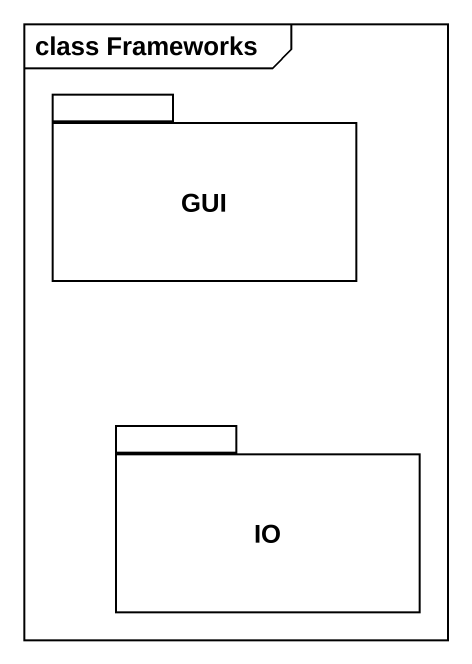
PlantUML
@startuml
mainframe class Frameworks
package GUI {
}
package IO {
}
@enduml
